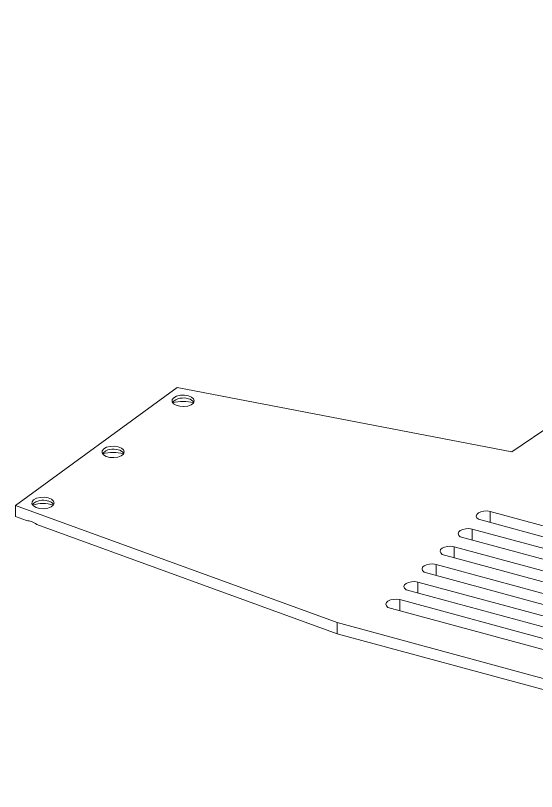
# Paper-space layout '_트리메트릭' of a CAD drawing. Header units: millimetres. Extents: x -163 to 53, y -91 to 40.
# Drawn here: x -163.2 to -83.8, y -80.3 to 37.9 of the extents above; entities that cross this region are included whole.
import ezdxf

# ---------------------------------------------------------------- set-up
doc = ezdxf.new("R2010")
doc.units = ezdxf.units.MM

psp = doc.layouts.new('_트리메트릭')

# ---------------------------------------------------------------- linework, layer by layer
at = {"color": 7, "linetype": 'Continuous', "lineweight": 15}
for p, q in [((9.63, 37.88), (-87.58, -28.59)), ((-138.61, -18.82), (-163.22, -36.75)), ((-87.58, -28.59), (-138.61, -18.82)), ((-163.22, -36.75), (-114.23, -54.59)), ((-163.22, -36.75), (-163.22, -38.47)), ((-11.59, -59.23), (-90.89, -37.67)), ((-90.89, -37.67), (-90.89, -39.35)), ((-163.22, -38.47), (-161.55, -39.07)), ((-92.69, -38.86), (-12.96, -60.53)), ((-159.98, -39.65), (-114.23, -56.31)), ((-14.34, -61.91), (-93.64, -40.36)), ((-93.64, -40.36), (-93.64, -42.04)), ((-95.45, -41.55), (-15.72, -63.21)), ((-17.1, -64.6), (-96.4, -43.05)), ((-96.4, -43.05), (-96.4, -44.72)), ((-98.2, -44.23), (-18.47, -65.9)), ((-19.85, -67.29), (-99.15, -45.74)), ((-99.15, -45.74), (-99.15, -47.41)), ((-100.96, -46.92), (-21.23, -68.59)), ((-22.61, -69.98), (-101.91, -48.43)), ((-101.91, -48.43), (-101.91, -50.1)), ((-103.71, -49.61), (-23.98, -71.28)), ((-25.36, -72.67), (-104.66, -51.12)), ((-104.66, -51.12), (-104.66, -52.79)), ((-106.47, -52.3), (-26.74, -73.97)), ((-114.23, -54.59), (-25.78, -78.63)), ((-114.23, -54.59), (-114.23, -56.31)), ((-114.23, -56.31), (-25.78, -80.34))]:
    psp.add_line(p, q, dxfattribs=at)
at = {"color": 7, "linetype": 'Continuous', "lineweight": 15, "flags": 128}
for points in [[(-136.88, -20.05), (-136.39, -20.25), (-136.08, -20.53), (-135.98, -20.84), (-136.11, -21.16), (-136.45, -21.43), (-136.95, -21.62), (-137.56, -21.7), (-138.18, -21.66), (-138.73, -21.51), (-139.14, -21.27), (-139.35, -20.96), (-139.34, -20.64), (-139.1, -20.35), (-138.67, -20.11), (-138.1, -19.98), (-137.48, -19.95), (-136.88, -20.05)], [(-147.56, -27.83), (-147.07, -28.03), (-146.76, -28.31), (-146.66, -28.62), (-146.79, -28.94), (-147.13, -29.21), (-147.63, -29.4), (-148.24, -29.48), (-148.86, -29.44), (-149.41, -29.29), (-149.82, -29.05), (-150.03, -28.74), (-150.02, -28.42), (-149.78, -28.13), (-149.35, -27.89), (-148.78, -27.76), (-148.16, -27.73), (-147.56, -27.83)], [(-158.24, -35.61), (-157.75, -35.81), (-157.44, -36.09), (-157.34, -36.41), (-157.47, -36.72), (-157.81, -36.99), (-158.31, -37.18), (-158.92, -37.26), (-159.54, -37.22), (-160.09, -37.07), (-160.5, -36.83), (-160.71, -36.53), (-160.7, -36.2), (-160.46, -35.91), (-160.03, -35.67), (-159.46, -35.54), (-158.84, -35.51), (-158.24, -35.61)], [(-90.89, -37.67), (-91.37, -37.61), (-91.87, -37.62), (-92.33, -37.72), (-92.7, -37.9), (-92.94, -38.12), (-93.02, -38.38), (-92.93, -38.63), (-92.69, -38.86)], [(-93.64, -40.36), (-94.13, -40.29), (-94.62, -40.31), (-95.08, -40.41), (-95.45, -40.59), (-95.69, -40.81), (-95.77, -41.07), (-95.69, -41.32), (-95.45, -41.55)], [(-96.4, -43.05), (-96.88, -42.98), (-97.38, -43), (-97.84, -43.1), (-98.21, -43.28), (-98.45, -43.5), (-98.53, -43.76), (-98.44, -44.01), (-98.2, -44.23)], [(-99.15, -45.74), (-99.64, -45.67), (-100.13, -45.69), (-100.59, -45.79), (-100.96, -45.96), (-101.2, -46.19), (-101.28, -46.44), (-101.2, -46.7), (-100.96, -46.92)], [(-101.91, -48.43), (-102.39, -48.36), (-102.89, -48.38), (-103.35, -48.48), (-103.72, -48.65), (-103.96, -48.88), (-104.04, -49.13), (-103.95, -49.39), (-103.71, -49.61)], [(-104.66, -51.12), (-105.14, -51.05), (-105.64, -51.07), (-106.1, -51.17), (-106.47, -51.34), (-106.71, -51.57), (-106.79, -51.82), (-106.71, -52.08), (-106.47, -52.3)]]:
    psp.add_lwpolyline(points, dxfattribs=at)
at = {"color": 7, "linetype": 'Continuous', "lineweight": 15}
for centre, radius, start, end in [((-137.67, -22.71), 2.32, 70.1214, 134.8692), ((-137.68, -26.59), 5.68, 73.7794, 106.2206), ((-137.06, -21.73), 1.22, 33.2781, 81.6204), ((-148.35, -30.49), 2.32, 70.1214, 134.8692), ((-147.74, -29.51), 1.22, 33.2781, 81.6204), ((-148.36, -34.37), 5.68, 73.7794, 106.2206), ((-159.03, -38.27), 2.32, 70.1214, 134.8692), ((-159.04, -42.15), 5.68, 73.7672, 106.2328), ((-158.42, -37.29), 1.22, 33.2781, 81.6204)]:
    psp.add_arc(centre, radius, start, end, dxfattribs=at)
psp.add_open_spline([(-161.55, -39.07), (-161.3, -39.09), (-161.03, -39.13), (-160.5, -39.33), (-160.24, -39.47), (-159.98, -39.65)], degree=3, knots=[0, 0, 0, 0, 0.5, 0.5, 1, 1, 1, 1], dxfattribs=at)

doc.saveas('drawing.dxf')
